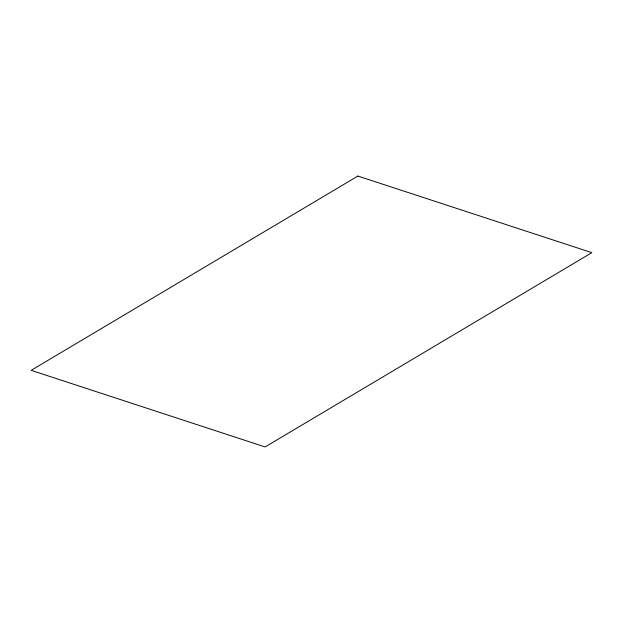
<?xml version="1.0" encoding="UTF-8"?>
<svg xmlns="http://www.w3.org/2000/svg" width="623" height="623" viewBox="0 0 623 623"><rect width="100%" height="100%" fill="white"/><g stroke="black" fill="none" stroke-linecap="round" stroke-linejoin="round"><path stroke-width="0.93" d="M357.875 176.06L31.15 370.342L265.125 446.94L591.85 252.658L357.875 176.06"/></g></svg>
